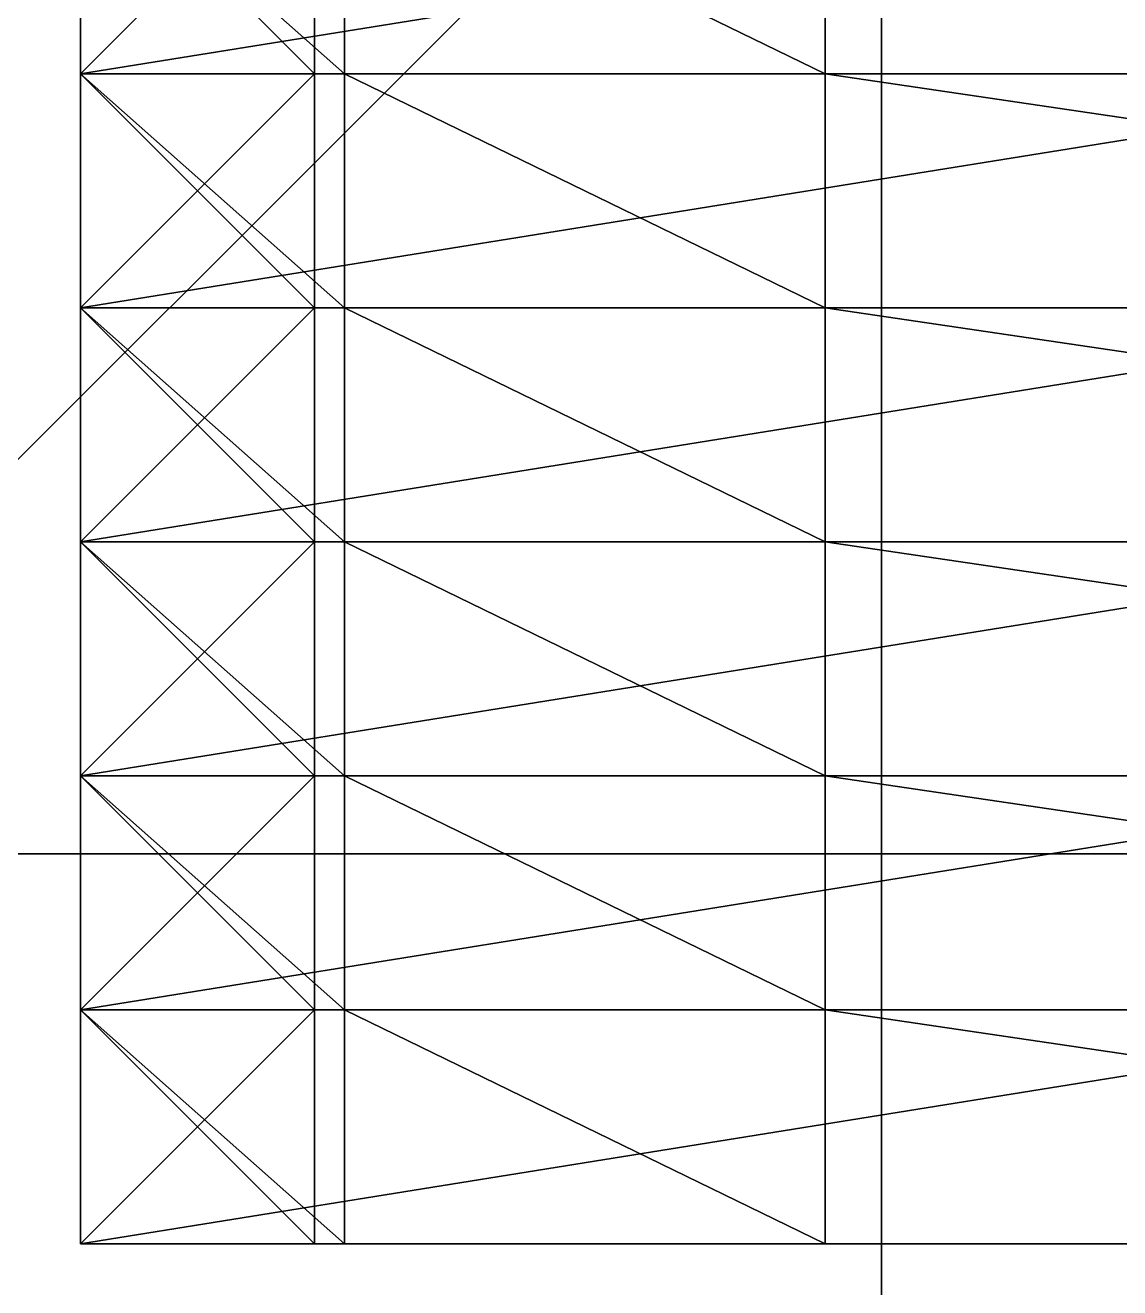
# Model space of a CAD drawing. Header units: millimetres. Extents: x -2 to 845, y -2 to 957.
# Drawn here: x 483.05 to 511.11, y 163.87 to 196.25 of the extents above; entities that cross this region are included whole.
import ezdxf

# ---------------------------------------------------------------- set-up
doc = ezdxf.new("R2010")
doc.units = ezdxf.units.MM
doc.header["$LTSCALE"] = 25.4

msp = doc.modelspace()

# ---------------------------------------------------------------- linework, layer by layer
for p, q in [((505, 905, 25), (505, 50, 25)), ((505, 905), (505, 50)), ((505, 905, 25), (505, 50, 25)), ((484.463, 201, 228.56), (484.463, 195, 228.56)), ((484.463, 201, 203.947), (484.463, 195, 203.947)), ((484.463, 201, 228.56), (484.463, 195, 228.56)), ((484.463, 201, 195), (484.463, 195, 195)), ((484.463, 201, 203.947), (484.463, 195, 203.947)), ((484.463, 201, 195), (484.463, 195, 195)), ((484.463, 201, 197.249), (484.463, 195, 197.249)), ((484.463, 201, 197.249), (484.463, 195, 197.249)), ((490.463, 201, 200.249), (490.463, 195, 200.249)), ((490.463, 201, 197.249), (490.463, 195, 197.249)), ((490.463, 201, 197.249), (490.463, 195, 197.249)), ((490.463, 201, 200.249), (490.463, 195, 200.249)), ((491.232, 201, 231.699), (491.232, 195, 231.699)), ((491.232, 201, 249.284), (491.232, 195, 249.284)), ((491.232, 201, 231.699), (491.232, 195, 231.699)), ((491.232, 201, 249.284), (491.232, 195, 249.284)), ((503.559, 201, 255), (503.559, 195, 255)), ((503.559, 201, 255), (503.559, 195, 255)), ((491.232, 195, 231.699), (484.463, 195, 228.56)), ((521.772, 195, 195), (484.463, 195, 195)), ((484.463, 195, 195), (484.463, 189, 195)), ((484.463, 195, 203.947), (484.463, 195, 228.56)), ((521.772, 195, 195), (484.463, 195, 195)), ((484.463, 195, 203.947), (484.463, 195, 228.56)), ((484.463, 195, 203.947), (484.463, 189, 203.947)), ((484.463, 195, 228.56), (484.463, 189, 228.56)), ((490.463, 195, 200.249), (484.463, 195, 203.947)), ((484.463, 195, 195), (484.463, 195, 197.249)), ((490.463, 195, 200.249), (484.463, 195, 203.947)), ((484.463, 195, 203.947), (484.463, 189, 203.947)), ((491.232, 195, 231.699), (484.463, 195, 228.56)), ((484.463, 195, 228.56), (484.463, 189, 228.56)), ((484.463, 195, 197.249), (490.463, 195, 197.249)), ((484.463, 195, 197.249), (484.463, 189, 197.249)), ((491.232, 195, 231.699), (484.463, 195, 228.56)), ((484.463, 195, 203.947), (484.463, 195, 228.56)), ((490.463, 195, 200.249), (484.463, 195, 203.947)), ((484.463, 195, 197.249), (490.463, 195, 197.249)), ((484.463, 195, 195), (484.463, 195, 197.249)), ((521.772, 195, 195), (484.463, 195, 195)), ((484.463, 195, 197.249), (490.463, 195, 197.249)), ((484.463, 195, 195), (484.463, 195, 197.249)), ((484.463, 195, 195), (484.463, 189, 195)), ((484.463, 195, 197.249), (484.463, 189, 197.249)), ((490.463, 195, 197.249), (490.463, 195, 200.249)), ((490.463, 195, 197.249), (490.463, 189, 197.249)), ((490.463, 195, 200.249), (490.463, 189, 200.249)), ((490.463, 195, 200.249), (490.463, 189, 200.249)), ((490.463, 195, 197.249), (490.463, 189, 197.249)), ((490.463, 195, 197.249), (490.463, 195, 200.249)), ((490.463, 195, 197.249), (490.463, 195, 200.249)), ((491.232, 195, 231.699), (491.232, 189, 231.699)), ((503.559, 195, 255), (491.232, 195, 249.284)), ((503.559, 195, 255), (491.232, 195, 249.284)), ((491.232, 195, 249.284), (491.232, 195, 231.699)), ((491.232, 195, 249.284), (491.232, 195, 231.699)), ((491.232, 195, 249.284), (491.232, 195, 231.699)), ((491.232, 195, 231.699), (491.232, 189, 231.699)), ((491.232, 195, 249.284), (491.232, 189, 249.284)), ((503.559, 195, 255), (491.232, 195, 249.284)), ((491.232, 195, 249.284), (491.232, 189, 249.284)), ((503.559, 195, 255), (544.216, 195, 255)), ((503.559, 195, 255), (544.216, 195, 255)), ((503.559, 195, 255), (544.216, 195, 255)), ((503.559, 195, 255), (503.559, 189, 255)), ((503.559, 195, 255), (503.559, 189, 255)), ((521.772, 189, 195), (484.463, 189, 195)), ((484.463, 189, 197.249), (490.463, 189, 197.249)), ((484.463, 189, 197.249), (484.463, 183, 197.249)), ((484.463, 189, 203.947), (484.463, 189, 228.56)), ((491.232, 189, 231.699), (484.463, 189, 228.56)), ((484.463, 189, 228.56), (484.463, 183, 228.56)), ((490.463, 189, 200.249), (484.463, 189, 203.947)), ((491.232, 189, 231.699), (484.463, 189, 228.56)), ((484.463, 189, 203.947), (484.463, 189, 228.56)), ((490.463, 189, 200.249), (484.463, 189, 203.947)), ((484.463, 189, 197.249), (490.463, 189, 197.249)), ((484.463, 189, 195), (484.463, 189, 197.249)), ((521.772, 189, 195), (484.463, 189, 195)), ((521.772, 189, 195), (484.463, 189, 195)), ((484.463, 189, 195), (484.463, 183, 195)), ((491.232, 189, 231.699), (484.463, 189, 228.56)), ((484.463, 189, 197.249), (490.463, 189, 197.249)), ((484.463, 189, 203.947), (484.463, 189, 228.56)), ((484.463, 189, 203.947), (484.463, 183, 203.947)), ((484.463, 189, 228.56), (484.463, 183, 228.56)), ((490.463, 189, 200.249), (484.463, 189, 203.947)), ((484.463, 189, 203.947), (484.463, 183, 203.947)), ((484.463, 189, 195), (484.463, 189, 197.249)), ((484.463, 189, 195), (484.463, 189, 197.249)), ((484.463, 189, 195), (484.463, 183, 195)), ((484.463, 189, 197.249), (484.463, 183, 197.249)), ((490.463, 189, 197.249), (490.463, 183, 197.249)), ((490.463, 189, 197.249), (490.463, 189, 200.249)), ((490.463, 189, 197.249), (490.463, 189, 200.249)), ((490.463, 189, 200.249), (490.463, 183, 200.249)), ((490.463, 189, 197.249), (490.463, 189, 200.249)), ((490.463, 189, 197.249), (490.463, 183, 197.249)), ((490.463, 189, 200.249), (490.463, 183, 200.249)), ((491.232, 189, 231.699), (491.232, 183, 231.699)), ((503.559, 189, 255), (491.232, 189, 249.284)), ((491.232, 189, 249.284), (491.232, 189, 231.699)), ((503.559, 189, 255), (491.232, 189, 249.284)), ((491.232, 189, 249.284), (491.232, 183, 249.284)), ((491.232, 189, 249.284), (491.232, 189, 231.699)), ((503.559, 189, 255), (491.232, 189, 249.284)), ((491.232, 189, 249.284), (491.232, 189, 231.699)), ((491.232, 189, 231.699), (491.232, 183, 231.699)), ((491.232, 189, 249.284), (491.232, 183, 249.284)), ((503.559, 189, 255), (544.216, 189, 255)), ((503.559, 189, 255), (544.216, 189, 255)), ((503.559, 189, 255), (503.559, 183, 255)), ((503.559, 189, 255), (503.559, 183, 255)), ((503.559, 189, 255), (544.216, 189, 255)), ((484.463, 183, 197.249), (490.463, 183, 197.249)), ((491.232, 183, 231.699), (484.463, 183, 228.56)), ((484.463, 183, 203.947), (484.463, 183, 228.56)), ((490.463, 183, 200.249), (484.463, 183, 203.947)), ((484.463, 183, 197.249), (490.463, 183, 197.249)), ((484.463, 183, 195), (484.463, 183, 197.249)), ((521.772, 183, 195), (484.463, 183, 195)), ((491.232, 183, 231.699), (484.463, 183, 228.56)), ((521.772, 183, 195), (484.463, 183, 195)), ((484.463, 183, 203.947), (484.463, 183, 228.56)), ((490.463, 183, 200.249), (484.463, 183, 203.947)), ((484.463, 183, 195), (484.463, 183, 197.249)), ((484.463, 183, 197.249), (490.463, 183, 197.249)), ((484.463, 183, 197.249), (484.463, 177, 197.249)), ((491.232, 183, 231.699), (484.463, 183, 228.56)), ((484.463, 183, 228.56), (484.463, 177, 228.56)), ((521.772, 183, 195), (484.463, 183, 195)), ((484.463, 183, 195), (484.463, 177, 195)), ((484.463, 183, 203.947), (484.463, 183, 228.56)), ((484.463, 183, 203.947), (484.463, 177, 203.947)), ((484.463, 183, 228.56), (484.463, 177, 228.56)), ((490.463, 183, 200.249), (484.463, 183, 203.947)), ((484.463, 183, 203.947), (484.463, 177, 203.947)), ((484.463, 183, 195), (484.463, 183, 197.249)), ((484.463, 183, 195), (484.463, 177, 195)), ((484.463, 183, 197.249), (484.463, 177, 197.249)), ((490.463, 183, 197.249), (490.463, 183, 200.249)), ((490.463, 183, 197.249), (490.463, 183, 200.249)), ((490.463, 183, 197.249), (490.463, 183, 200.249)), ((490.463, 183, 197.249), (490.463, 177, 197.249)), ((490.463, 183, 200.249), (490.463, 177, 200.249)), ((490.463, 183, 197.249), (490.463, 177, 197.249)), ((490.463, 183, 200.249), (490.463, 177, 200.249)), ((503.559, 183, 255), (491.232, 183, 249.284)), ((491.232, 183, 249.284), (491.232, 183, 231.699)), ((503.559, 183, 255), (491.232, 183, 249.284)), ((491.232, 183, 249.284), (491.232, 183, 231.699)), ((491.232, 183, 231.699), (491.232, 177, 231.699)), ((503.559, 183, 255), (491.232, 183, 249.284)), ((491.232, 183, 249.284), (491.232, 177, 249.284)), ((491.232, 183, 249.284), (491.232, 183, 231.699)), ((491.232, 183, 231.699), (491.232, 177, 231.699)), ((491.232, 183, 249.284), (491.232, 177, 249.284)), ((503.559, 183, 255), (544.216, 183, 255)), ((503.559, 183, 255), (544.216, 183, 255)), ((503.559, 183, 255), (544.216, 183, 255)), ((503.559, 183, 255), (503.559, 177, 255)), ((503.559, 183, 255), (503.559, 177, 255)), ((484.463, 177, 197.249), (490.463, 177, 197.249)), ((491.232, 177, 231.699), (484.463, 177, 228.56)), ((484.463, 177, 203.947), (484.463, 177, 228.56)), ((490.463, 177, 200.249), (484.463, 177, 203.947)), ((484.463, 177, 197.249), (490.463, 177, 197.249)), ((484.463, 177, 195), (484.463, 177, 197.249)), ((521.772, 177, 195), (484.463, 177, 195)), ((491.232, 177, 231.699), (484.463, 177, 228.56)), ((521.772, 177, 195), (484.463, 177, 195)), ((484.463, 177, 203.947), (484.463, 177, 228.56)), ((490.463, 177, 200.249), (484.463, 177, 203.947)), ((484.463, 177, 195), (484.463, 177, 197.249)), ((521.772, 177, 195), (484.463, 177, 195)), ((484.463, 177, 195), (484.463, 171, 195)), ((491.232, 177, 231.699), (484.463, 177, 228.56)), ((484.463, 177, 228.56), (484.463, 171, 228.56)), ((484.463, 177, 203.947), (484.463, 177, 228.56)), ((484.463, 177, 203.947), (484.463, 171, 203.947)), ((484.463, 177, 228.56), (484.463, 171, 228.56)), ((490.463, 177, 200.249), (484.463, 177, 203.947)), ((484.463, 177, 203.947), (484.463, 171, 203.947)), ((484.463, 177, 197.249), (490.463, 177, 197.249)), ((484.463, 177, 197.249), (484.463, 171, 197.249)), ((484.463, 177, 195), (484.463, 177, 197.249)), ((484.463, 177, 195), (484.463, 171, 195)), ((484.463, 177, 197.249), (484.463, 171, 197.249)), ((490.463, 177, 197.249), (490.463, 177, 200.249)), ((490.463, 177, 197.249), (490.463, 177, 200.249)), ((490.463, 177, 200.249), (490.463, 171, 200.249)), ((490.463, 177, 197.249), (490.463, 177, 200.249)), ((490.463, 177, 197.249), (490.463, 171, 197.249)), ((490.463, 177, 200.249), (490.463, 171, 200.249)), ((490.463, 177, 197.249), (490.463, 171, 197.249)), ((503.559, 177, 255), (491.232, 177, 249.284)), ((491.232, 177, 249.284), (491.232, 177, 231.699)), ((503.559, 177, 255), (491.232, 177, 249.284)), ((491.232, 177, 249.284), (491.232, 177, 231.699)), ((503.559, 177, 255), (491.232, 177, 249.284)), ((491.232, 177, 249.284), (491.232, 171, 249.284)), ((491.232, 177, 249.284), (491.232, 177, 231.699)), ((491.232, 177, 231.699), (491.232, 171, 231.699)), ((491.232, 177, 249.284), (491.232, 171, 249.284)), ((491.232, 177, 231.699), (491.232, 171, 231.699)), ((503.559, 177, 255), (544.216, 177, 255)), ((503.559, 177, 255), (544.216, 177, 255)), ((503.559, 177, 255), (503.559, 171, 255)), ((503.559, 177, 255), (544.216, 177, 255)), ((503.559, 177, 255), (503.559, 171, 255)), ((612.742, 175, 110), (472.742, 175, 110)), ((612.742, 175, 150), (472.742, 175, 150)), ((612.742, 175, 110), (472.742, 175, 110)), ((612.742, 175, 150), (472.742, 175, 150)), ((491.232, 171, 231.699), (484.463, 171, 228.56)), ((484.463, 171, 203.947), (484.463, 171, 228.56)), ((490.463, 171, 200.249), (484.463, 171, 203.947)), ((484.463, 171, 197.249), (490.463, 171, 197.249)), ((484.463, 171, 195), (484.463, 171, 197.249)), ((521.772, 171, 195), (484.463, 171, 195)), ((521.772, 171, 195), (484.463, 171, 195)), ((491.232, 171, 231.699), (484.463, 171, 228.56)), ((484.463, 171, 203.947), (484.463, 171, 228.56)), ((490.463, 171, 200.249), (484.463, 171, 203.947)), ((484.463, 171, 197.249), (490.463, 171, 197.249)), ((484.463, 171, 195), (484.463, 171, 197.249)), ((484.463, 171, 195), (484.463, 171, 197.249)), ((484.463, 171, 195), (484.463, 165, 195)), ((484.463, 171, 197.249), (484.463, 165, 197.249)), ((490.463, 171, 200.249), (484.463, 171, 203.947)), ((484.463, 171, 203.947), (484.463, 165, 203.947)), ((484.463, 171, 197.249), (490.463, 171, 197.249)), ((484.463, 171, 197.249), (484.463, 165, 197.249)), ((521.772, 171, 195), (484.463, 171, 195)), ((484.463, 171, 195), (484.463, 165, 195)), ((484.463, 171, 203.947), (484.463, 171, 228.56)), ((484.463, 171, 203.947), (484.463, 165, 203.947)), ((484.463, 171, 228.56), (484.463, 165, 228.56)), ((491.232, 171, 231.699), (484.463, 171, 228.56)), ((484.463, 171, 228.56), (484.463, 165, 228.56)), ((490.463, 171, 197.249), (490.463, 171, 200.249)), ((490.463, 171, 197.249), (490.463, 171, 200.249)), ((490.463, 171, 200.249), (490.463, 165, 200.249)), ((490.463, 171, 197.249), (490.463, 171, 200.249)), ((490.463, 171, 197.249), (490.463, 165, 197.249)), ((490.463, 171, 200.249), (490.463, 165, 200.249)), ((490.463, 171, 197.249), (490.463, 165, 197.249)), ((503.559, 171, 255), (491.232, 171, 249.284)), ((503.559, 171, 255), (491.232, 171, 249.284)), ((491.232, 171, 249.284), (491.232, 171, 231.699)), ((491.232, 171, 249.284), (491.232, 171, 231.699)), ((491.232, 171, 249.284), (491.232, 171, 231.699)), ((491.232, 171, 231.699), (491.232, 165, 231.699)), ((491.232, 171, 249.284), (491.232, 165, 249.284)), ((491.232, 171, 231.699), (491.232, 165, 231.699)), ((503.559, 171, 255), (491.232, 171, 249.284)), ((491.232, 171, 249.284), (491.232, 165, 249.284)), ((503.559, 171, 255), (544.216, 171, 255)), ((503.559, 171, 255), (544.216, 171, 255)), ((503.559, 171, 255), (544.216, 171, 255)), ((503.559, 171, 255), (503.559, 165, 255)), ((503.559, 171, 255), (503.559, 165, 255)), ((491.232, 165, 231.699), (484.463, 165, 228.56)), ((484.463, 165, 203.947), (484.463, 165, 228.56)), ((490.463, 165, 200.249), (484.463, 165, 203.947)), ((484.463, 165, 197.249), (490.463, 165, 197.249)), ((484.463, 165, 195), (484.463, 165, 197.249)), ((521.772, 165, 195), (484.463, 165, 195)), ((484.463, 165, 195), (484.463, 165, 197.249)), ((490.463, 165, 200.249), (484.463, 165, 203.947)), ((484.463, 165, 197.249), (490.463, 165, 197.249)), ((521.772, 165, 195), (484.463, 165, 195)), ((484.463, 165, 203.947), (484.463, 165, 228.56)), ((491.232, 165, 231.699), (484.463, 165, 228.56)), ((490.463, 165, 197.249), (490.463, 165, 200.249)), ((490.463, 165, 197.249), (490.463, 165, 200.249)), ((503.559, 165, 255), (491.232, 165, 249.284)), ((491.232, 165, 249.284), (491.232, 165, 231.699)), ((491.232, 165, 249.284), (491.232, 165, 231.699)), ((503.559, 165, 255), (491.232, 165, 249.284)), ((503.559, 165, 255), (544.216, 165, 255)), ((503.559, 165, 255), (544.216, 165, 255))]:
    msp.add_line(p, q)

# ---------------------------------------------------------------- meshes
mesh = msp.add_polyface()
corners = [(0, -2, -2), (545, 50, -2), (0, 957, -2), (670, -2, -2), (590, 50, -2), (670, 50, -2), (670, 0, -2), (670, 955, -2), (845, 957, -2), (545, 905, -2), (590, 905, -2), (670, 905, -2), (845, 955, -2)]
mesh.append_faces([[corners[k] for k in face] for face in [(5, 3, 6), (7, 10, 11), (8, 7, 12)]], dxfattribs={"vtx0": -1})
mesh.append_faces([[corners[k] for k in face] for face in [(0, 1, 2), (1, 3, 4), (4, 3, 5), (2, 7, 8), (9, 2, 1)]], dxfattribs={"vtx0": -1, "vtx1": -1})
mesh.append_faces([[corners[k] for k in face] for face in [(7, 2, 9)]], dxfattribs={"vtx0": -1, "vtx1": -1, "vtx2": -1})
mesh.append_faces([[corners[k] for k in face] for face in [(1, 0, 3), (7, 9, 10)]], dxfattribs={"vtx0": -1, "vtx2": -1})
mesh = msp.add_polyface()
corners = [(590, -2, 25), (130, 35, 25), (130, -2, 25), (505, 50, 25), (545, 50, 25), (505, 905, 25), (590, 50, 25), (100, 920, 25), (100, 905, 25), (130, 920, 25), (130, 955, 25), (590, 955, 25), (545, 905, 25), (590, 905, 25), (100, 50, 25), (100, 35, 25)]
mesh.append_faces([[corners[k] for k in face] for face in [(0, 1, 2), (4, 0, 6), (5, 7, 8), (11, 12, 13), (1, 14, 15)]], dxfattribs={"vtx0": -1})
mesh.append_faces([[corners[k] for k in face] for face in [(3, 4, 5), (7, 5, 9), (9, 5, 10), (10, 5, 11), (12, 5, 4), (14, 1, 3)]], dxfattribs={"vtx0": -1, "vtx1": -1})
mesh.append_faces([[corners[k] for k in face] for face in [(1, 0, 3), (3, 0, 4), (11, 5, 12)]], dxfattribs={"vtx0": -1, "vtx1": -1, "vtx2": -1})
mesh = msp.add_polyface()
corners = [(505, 905, 25), (505, 50), (505, 50, 25), (505, 905)]
mesh.append_faces([[corners[k] for k in face] for face in [(0, 1, 2), (1, 0, 3)]], dxfattribs={"vtx0": -1})
mesh = msp.add_polyface()
corners = [(651, 760, 85), (195, 729, 85), (195, 760, 85), (195, 120, 85), (650, 120, 85), (651, 120, 85)]
mesh.append_faces([[corners[k] for k in face] for face in [(0, 1, 2), (4, 0, 5)]], dxfattribs={"vtx0": -1})
mesh.append_faces([[corners[k] for k in face] for face in [(1, 0, 3), (3, 0, 4)]], dxfattribs={"vtx0": -1, "vtx1": -1})
mesh = msp.add_polyface()
corners = [(612.742, 315, 110), (472.742, 175, 110), (472.742, 315, 110), (612.742, 175, 110)]
mesh.append_faces([[corners[k] for k in face] for face in [(0, 1, 2), (1, 0, 3)]], dxfattribs={"vtx0": -1})
mesh = msp.add_polyface()
corners = [(612.742, 175, 150), (472.742, 315, 150), (472.742, 175, 150), (612.742, 315, 150)]
mesh.append_faces([[corners[k] for k in face] for face in [(0, 1, 2), (1, 0, 3)]], dxfattribs={"vtx0": -1})
mesh = msp.add_polyface()
corners = [(491.232, 195, 231.699), (484.463, 201, 228.56), (484.463, 195, 228.56), (491.232, 201, 231.699)]
mesh.append_faces([[corners[k] for k in face] for face in [(0, 1, 2), (1, 0, 3)]], dxfattribs={"vtx0": -1})
mesh = msp.add_polyface()
corners = [(484.463, 201, 228.56), (484.463, 195, 203.947), (484.463, 195, 228.56), (484.463, 201, 203.947)]
mesh.append_faces([[corners[k] for k in face] for face in [(0, 1, 2), (1, 0, 3)]], dxfattribs={"vtx0": -1})
mesh = msp.add_polyface()
corners = [(521.772, 201, 195), (484.463, 195, 195), (484.463, 201, 195), (521.772, 195, 195)]
mesh.append_faces([[corners[k] for k in face] for face in [(0, 1, 2), (1, 0, 3)]], dxfattribs={"vtx0": -1})
mesh = msp.add_polyface()
corners = [(490.463, 201, 200.249), (484.463, 195, 203.947), (484.463, 201, 203.947), (490.463, 195, 200.249)]
mesh.append_faces([[corners[k] for k in face] for face in [(0, 1, 2), (1, 0, 3)]], dxfattribs={"vtx0": -1})
mesh = msp.add_polyface()
corners = [(484.463, 201, 197.249), (484.463, 195, 195), (484.463, 195, 197.249), (484.463, 201, 195)]
mesh.append_faces([[corners[k] for k in face] for face in [(0, 1, 2), (1, 0, 3)]], dxfattribs={"vtx0": -1})
mesh = msp.add_polyface()
corners = [(490.463, 195, 197.249), (484.463, 201, 197.249), (484.463, 195, 197.249), (490.463, 201, 197.249)]
mesh.append_faces([[corners[k] for k in face] for face in [(0, 1, 2), (1, 0, 3)]], dxfattribs={"vtx0": -1})
mesh = msp.add_polyface()
corners = [(490.463, 201, 200.249), (490.463, 195, 197.249), (490.463, 195, 200.249), (490.463, 201, 197.249)]
mesh.append_faces([[corners[k] for k in face] for face in [(0, 1, 2), (1, 0, 3)]], dxfattribs={"vtx0": -1})
mesh = msp.add_polyface()
corners = [(503.559, 195, 255), (491.232, 201, 249.284), (491.232, 195, 249.284), (503.559, 201, 255)]
mesh.append_faces([[corners[k] for k in face] for face in [(0, 1, 2), (1, 0, 3)]], dxfattribs={"vtx0": -1})
mesh = msp.add_polyface()
corners = [(491.232, 201, 249.284), (491.232, 195, 231.699), (491.232, 195, 249.284), (491.232, 201, 231.699)]
mesh.append_faces([[corners[k] for k in face] for face in [(0, 1, 2), (1, 0, 3)]], dxfattribs={"vtx0": -1})
mesh = msp.add_polyface()
corners = [(544.216, 195, 255), (503.559, 201, 255), (503.559, 195, 255), (544.216, 201, 255)]
mesh.append_faces([[corners[k] for k in face] for face in [(0, 1, 2), (1, 0, 3)]], dxfattribs={"vtx0": -1})
mesh = msp.add_polyface()
corners = [(521.772, 195, 195), (484.463, 189, 195), (484.463, 195, 195), (521.772, 189, 195)]
mesh.append_faces([[corners[k] for k in face] for face in [(0, 1, 2), (1, 0, 3)]], dxfattribs={"vtx0": -1})
mesh = msp.add_polyface()
corners = [(484.463, 195, 228.56), (484.463, 189, 203.947), (484.463, 189, 228.56), (484.463, 195, 203.947)]
mesh.append_faces([[corners[k] for k in face] for face in [(0, 1, 2), (1, 0, 3)]], dxfattribs={"vtx0": -1})
mesh = msp.add_polyface()
corners = [(490.463, 195, 200.249), (484.463, 189, 203.947), (484.463, 195, 203.947), (490.463, 189, 200.249)]
mesh.append_faces([[corners[k] for k in face] for face in [(0, 1, 2), (1, 0, 3)]], dxfattribs={"vtx0": -1})
mesh = msp.add_polyface()
corners = [(491.232, 189, 231.699), (484.463, 195, 228.56), (484.463, 189, 228.56), (491.232, 195, 231.699)]
mesh.append_faces([[corners[k] for k in face] for face in [(0, 1, 2), (1, 0, 3)]], dxfattribs={"vtx0": -1})
mesh = msp.add_polyface()
corners = [(490.463, 189, 197.249), (484.463, 195, 197.249), (484.463, 189, 197.249), (490.463, 195, 197.249)]
mesh.append_faces([[corners[k] for k in face] for face in [(0, 1, 2), (1, 0, 3)]], dxfattribs={"vtx0": -1})
mesh = msp.add_polyface()
corners = [(570.796, 195, 200.678), (538.286, 195, 195), (554.541, 195, 195), (521.772, 195, 195), (484.463, 195, 195), (490.463, 195, 197.249), (490.463, 195, 200.249), (484.463, 195, 203.947), (570.796, 195, 213.901), (484.463, 195, 228.56), (554.541, 195, 217.847), (554.541, 195, 241.847), (491.232, 195, 231.699), (491.232, 195, 249.284), (544.216, 195, 255), (503.559, 195, 255), (484.463, 195, 197.249)]
mesh.append_faces([[corners[k] for k in face] for face in [(0, 1, 2), (13, 14, 15)]], dxfattribs={"vtx0": -1})
mesh.append_faces([[corners[k] for k in face] for face in [(1, 0, 3), (3, 0, 4), (5, 0, 6), (6, 0, 7), (7, 8, 9), (9, 11, 12), (12, 11, 13)]], dxfattribs={"vtx0": -1, "vtx1": -1})
mesh.append_faces([[corners[k] for k in face] for face in [(4, 0, 5)]], dxfattribs={"vtx0": -1, "vtx1": -1, "vtx2": -1})
mesh.append_faces([[corners[k] for k in face] for face in [(7, 0, 8), (9, 8, 10), (9, 10, 11), (13, 11, 14)]], dxfattribs={"vtx0": -1, "vtx2": -1})
mesh.append_faces([[corners[k] for k in face] for face in [(16, 4, 5)]], dxfattribs={"vtx1": -1})
mesh = msp.add_polyface()
corners = [(484.463, 195, 197.249), (484.463, 189, 195), (484.463, 189, 197.249), (484.463, 195, 195)]
mesh.append_faces([[corners[k] for k in face] for face in [(0, 1, 2), (1, 0, 3)]], dxfattribs={"vtx0": -1})
mesh = msp.add_polyface()
corners = [(490.463, 195, 200.249), (490.463, 189, 197.249), (490.463, 189, 200.249), (490.463, 195, 197.249)]
mesh.append_faces([[corners[k] for k in face] for face in [(0, 1, 2), (1, 0, 3)]], dxfattribs={"vtx0": -1})
mesh = msp.add_polyface()
corners = [(491.232, 195, 249.284), (491.232, 189, 231.699), (491.232, 189, 249.284), (491.232, 195, 231.699)]
mesh.append_faces([[corners[k] for k in face] for face in [(0, 1, 2), (1, 0, 3)]], dxfattribs={"vtx0": -1})
mesh = msp.add_polyface()
corners = [(503.559, 189, 255), (491.232, 195, 249.284), (491.232, 189, 249.284), (503.559, 195, 255)]
mesh.append_faces([[corners[k] for k in face] for face in [(0, 1, 2), (1, 0, 3)]], dxfattribs={"vtx0": -1})
mesh = msp.add_polyface()
corners = [(544.216, 189, 255), (503.559, 195, 255), (503.559, 189, 255), (544.216, 195, 255)]
mesh.append_faces([[corners[k] for k in face] for face in [(0, 1, 2), (1, 0, 3)]], dxfattribs={"vtx0": -1})
mesh = msp.add_polyface()
corners = [(490.463, 183, 197.249), (484.463, 189, 197.249), (484.463, 183, 197.249), (490.463, 189, 197.249)]
mesh.append_faces([[corners[k] for k in face] for face in [(0, 1, 2), (1, 0, 3)]], dxfattribs={"vtx0": -1})
mesh = msp.add_polyface()
corners = [(491.232, 183, 231.699), (484.463, 189, 228.56), (484.463, 183, 228.56), (491.232, 189, 231.699)]
mesh.append_faces([[corners[k] for k in face] for face in [(0, 1, 2), (1, 0, 3)]], dxfattribs={"vtx0": -1})
mesh = msp.add_polyface()
corners = [(570.796, 189, 200.678), (538.286, 189, 195), (554.541, 189, 195), (521.772, 189, 195), (484.463, 189, 195), (490.463, 189, 197.249), (490.463, 189, 200.249), (484.463, 189, 203.947), (570.796, 189, 213.901), (484.463, 189, 228.56), (554.541, 189, 217.847), (554.541, 189, 241.847), (491.232, 189, 231.699), (491.232, 189, 249.284), (544.216, 189, 255), (503.559, 189, 255), (484.463, 189, 197.249)]
mesh.append_faces([[corners[k] for k in face] for face in [(0, 1, 2), (13, 14, 15)]], dxfattribs={"vtx0": -1})
mesh.append_faces([[corners[k] for k in face] for face in [(1, 0, 3), (3, 0, 4), (5, 0, 6), (6, 0, 7), (7, 8, 9), (9, 11, 12), (12, 11, 13)]], dxfattribs={"vtx0": -1, "vtx1": -1})
mesh.append_faces([[corners[k] for k in face] for face in [(4, 0, 5)]], dxfattribs={"vtx0": -1, "vtx1": -1, "vtx2": -1})
mesh.append_faces([[corners[k] for k in face] for face in [(7, 0, 8), (9, 8, 10), (9, 10, 11), (13, 11, 14)]], dxfattribs={"vtx0": -1, "vtx2": -1})
mesh.append_faces([[corners[k] for k in face] for face in [(16, 4, 5)]], dxfattribs={"vtx1": -1})
mesh = msp.add_polyface()
corners = [(521.772, 189, 195), (484.463, 183, 195), (484.463, 189, 195), (521.772, 183, 195)]
mesh.append_faces([[corners[k] for k in face] for face in [(0, 1, 2), (1, 0, 3)]], dxfattribs={"vtx0": -1})
mesh = msp.add_polyface()
corners = [(484.463, 189, 228.56), (484.463, 183, 203.947), (484.463, 183, 228.56), (484.463, 189, 203.947)]
mesh.append_faces([[corners[k] for k in face] for face in [(0, 1, 2), (1, 0, 3)]], dxfattribs={"vtx0": -1})
mesh = msp.add_polyface()
corners = [(490.463, 189, 200.249), (484.463, 183, 203.947), (484.463, 189, 203.947), (490.463, 183, 200.249)]
mesh.append_faces([[corners[k] for k in face] for face in [(0, 1, 2), (1, 0, 3)]], dxfattribs={"vtx0": -1})
mesh = msp.add_polyface()
corners = [(484.463, 189, 197.249), (484.463, 183, 195), (484.463, 183, 197.249), (484.463, 189, 195)]
mesh.append_faces([[corners[k] for k in face] for face in [(0, 1, 2), (1, 0, 3)]], dxfattribs={"vtx0": -1})
mesh = msp.add_polyface()
corners = [(490.463, 189, 200.249), (490.463, 183, 197.249), (490.463, 183, 200.249), (490.463, 189, 197.249)]
mesh.append_faces([[corners[k] for k in face] for face in [(0, 1, 2), (1, 0, 3)]], dxfattribs={"vtx0": -1})
mesh = msp.add_polyface()
corners = [(503.559, 183, 255), (491.232, 189, 249.284), (491.232, 183, 249.284), (503.559, 189, 255)]
mesh.append_faces([[corners[k] for k in face] for face in [(0, 1, 2), (1, 0, 3)]], dxfattribs={"vtx0": -1})
mesh = msp.add_polyface()
corners = [(491.232, 189, 249.284), (491.232, 183, 231.699), (491.232, 183, 249.284), (491.232, 189, 231.699)]
mesh.append_faces([[corners[k] for k in face] for face in [(0, 1, 2), (1, 0, 3)]], dxfattribs={"vtx0": -1})
mesh = msp.add_polyface()
corners = [(544.216, 183, 255), (503.559, 189, 255), (503.559, 183, 255), (544.216, 189, 255)]
mesh.append_faces([[corners[k] for k in face] for face in [(0, 1, 2), (1, 0, 3)]], dxfattribs={"vtx0": -1})
mesh = msp.add_polyface()
corners = [(570.796, 183, 200.678), (538.286, 183, 195), (554.541, 183, 195), (521.772, 183, 195), (484.463, 183, 195), (490.463, 183, 197.249), (490.463, 183, 200.249), (484.463, 183, 203.947), (570.796, 183, 213.901), (484.463, 183, 228.56), (554.541, 183, 217.847), (554.541, 183, 241.847), (491.232, 183, 231.699), (491.232, 183, 249.284), (544.216, 183, 255), (503.559, 183, 255), (484.463, 183, 197.249)]
mesh.append_faces([[corners[k] for k in face] for face in [(0, 1, 2), (13, 14, 15)]], dxfattribs={"vtx0": -1})
mesh.append_faces([[corners[k] for k in face] for face in [(1, 0, 3), (3, 0, 4), (5, 0, 6), (6, 0, 7), (7, 8, 9), (9, 11, 12), (12, 11, 13)]], dxfattribs={"vtx0": -1, "vtx1": -1})
mesh.append_faces([[corners[k] for k in face] for face in [(4, 0, 5)]], dxfattribs={"vtx0": -1, "vtx1": -1, "vtx2": -1})
mesh.append_faces([[corners[k] for k in face] for face in [(7, 0, 8), (9, 8, 10), (9, 10, 11), (13, 11, 14)]], dxfattribs={"vtx0": -1, "vtx2": -1})
mesh.append_faces([[corners[k] for k in face] for face in [(16, 4, 5)]], dxfattribs={"vtx1": -1})
mesh = msp.add_polyface()
corners = [(490.463, 177, 197.249), (484.463, 183, 197.249), (484.463, 177, 197.249), (490.463, 183, 197.249)]
mesh.append_faces([[corners[k] for k in face] for face in [(0, 1, 2), (1, 0, 3)]], dxfattribs={"vtx0": -1})
mesh = msp.add_polyface()
corners = [(491.232, 177, 231.699), (484.463, 183, 228.56), (484.463, 177, 228.56), (491.232, 183, 231.699)]
mesh.append_faces([[corners[k] for k in face] for face in [(0, 1, 2), (1, 0, 3)]], dxfattribs={"vtx0": -1})
mesh = msp.add_polyface()
corners = [(521.772, 183, 195), (484.463, 177, 195), (484.463, 183, 195), (521.772, 177, 195)]
mesh.append_faces([[corners[k] for k in face] for face in [(0, 1, 2), (1, 0, 3)]], dxfattribs={"vtx0": -1})
mesh = msp.add_polyface()
corners = [(484.463, 183, 228.56), (484.463, 177, 203.947), (484.463, 177, 228.56), (484.463, 183, 203.947)]
mesh.append_faces([[corners[k] for k in face] for face in [(0, 1, 2), (1, 0, 3)]], dxfattribs={"vtx0": -1})
mesh = msp.add_polyface()
corners = [(490.463, 183, 200.249), (484.463, 177, 203.947), (484.463, 183, 203.947), (490.463, 177, 200.249)]
mesh.append_faces([[corners[k] for k in face] for face in [(0, 1, 2), (1, 0, 3)]], dxfattribs={"vtx0": -1})
mesh = msp.add_polyface()
corners = [(484.463, 183, 197.249), (484.463, 177, 195), (484.463, 177, 197.249), (484.463, 183, 195)]
mesh.append_faces([[corners[k] for k in face] for face in [(0, 1, 2), (1, 0, 3)]], dxfattribs={"vtx0": -1})
mesh = msp.add_polyface()
corners = [(490.463, 183, 200.249), (490.463, 177, 197.249), (490.463, 177, 200.249), (490.463, 183, 197.249)]
mesh.append_faces([[corners[k] for k in face] for face in [(0, 1, 2), (1, 0, 3)]], dxfattribs={"vtx0": -1})
mesh = msp.add_polyface()
corners = [(503.559, 177, 255), (491.232, 183, 249.284), (491.232, 177, 249.284), (503.559, 183, 255)]
mesh.append_faces([[corners[k] for k in face] for face in [(0, 1, 2), (1, 0, 3)]], dxfattribs={"vtx0": -1})
mesh = msp.add_polyface()
corners = [(491.232, 183, 249.284), (491.232, 177, 231.699), (491.232, 177, 249.284), (491.232, 183, 231.699)]
mesh.append_faces([[corners[k] for k in face] for face in [(0, 1, 2), (1, 0, 3)]], dxfattribs={"vtx0": -1})
mesh = msp.add_polyface()
corners = [(544.216, 177, 255), (503.559, 183, 255), (503.559, 177, 255), (544.216, 183, 255)]
mesh.append_faces([[corners[k] for k in face] for face in [(0, 1, 2), (1, 0, 3)]], dxfattribs={"vtx0": -1})
mesh = msp.add_polyface()
corners = [(570.796, 177, 200.678), (538.286, 177, 195), (554.541, 177, 195), (521.772, 177, 195), (484.463, 177, 195), (490.463, 177, 197.249), (490.463, 177, 200.249), (484.463, 177, 203.947), (570.796, 177, 213.901), (484.463, 177, 228.56), (554.541, 177, 217.847), (554.541, 177, 241.847), (491.232, 177, 231.699), (491.232, 177, 249.284), (544.216, 177, 255), (503.559, 177, 255), (484.463, 177, 197.249)]
mesh.append_faces([[corners[k] for k in face] for face in [(0, 1, 2), (13, 14, 15)]], dxfattribs={"vtx0": -1})
mesh.append_faces([[corners[k] for k in face] for face in [(1, 0, 3), (3, 0, 4), (5, 0, 6), (6, 0, 7), (7, 8, 9), (9, 11, 12), (12, 11, 13)]], dxfattribs={"vtx0": -1, "vtx1": -1})
mesh.append_faces([[corners[k] for k in face] for face in [(4, 0, 5)]], dxfattribs={"vtx0": -1, "vtx1": -1, "vtx2": -1})
mesh.append_faces([[corners[k] for k in face] for face in [(7, 0, 8), (9, 8, 10), (9, 10, 11), (13, 11, 14)]], dxfattribs={"vtx0": -1, "vtx2": -1})
mesh.append_faces([[corners[k] for k in face] for face in [(16, 4, 5)]], dxfattribs={"vtx1": -1})
mesh = msp.add_polyface()
corners = [(521.772, 177, 195), (484.463, 171, 195), (484.463, 177, 195), (521.772, 171, 195)]
mesh.append_faces([[corners[k] for k in face] for face in [(0, 1, 2), (1, 0, 3)]], dxfattribs={"vtx0": -1})
mesh = msp.add_polyface()
corners = [(491.232, 171, 231.699), (484.463, 177, 228.56), (484.463, 171, 228.56), (491.232, 177, 231.699)]
mesh.append_faces([[corners[k] for k in face] for face in [(0, 1, 2), (1, 0, 3)]], dxfattribs={"vtx0": -1})
mesh = msp.add_polyface()
corners = [(484.463, 177, 228.56), (484.463, 171, 203.947), (484.463, 171, 228.56), (484.463, 177, 203.947)]
mesh.append_faces([[corners[k] for k in face] for face in [(0, 1, 2), (1, 0, 3)]], dxfattribs={"vtx0": -1})
mesh = msp.add_polyface()
corners = [(490.463, 177, 200.249), (484.463, 171, 203.947), (484.463, 177, 203.947), (490.463, 171, 200.249)]
mesh.append_faces([[corners[k] for k in face] for face in [(0, 1, 2), (1, 0, 3)]], dxfattribs={"vtx0": -1})
mesh = msp.add_polyface()
corners = [(490.463, 171, 197.249), (484.463, 177, 197.249), (484.463, 171, 197.249), (490.463, 177, 197.249)]
mesh.append_faces([[corners[k] for k in face] for face in [(0, 1, 2), (1, 0, 3)]], dxfattribs={"vtx0": -1})
mesh = msp.add_polyface()
corners = [(484.463, 177, 197.249), (484.463, 171, 195), (484.463, 171, 197.249), (484.463, 177, 195)]
mesh.append_faces([[corners[k] for k in face] for face in [(0, 1, 2), (1, 0, 3)]], dxfattribs={"vtx0": -1})
mesh = msp.add_polyface()
corners = [(490.463, 177, 200.249), (490.463, 171, 197.249), (490.463, 171, 200.249), (490.463, 177, 197.249)]
mesh.append_faces([[corners[k] for k in face] for face in [(0, 1, 2), (1, 0, 3)]], dxfattribs={"vtx0": -1})
mesh = msp.add_polyface()
corners = [(503.559, 171, 255), (491.232, 177, 249.284), (491.232, 171, 249.284), (503.559, 177, 255)]
mesh.append_faces([[corners[k] for k in face] for face in [(0, 1, 2), (1, 0, 3)]], dxfattribs={"vtx0": -1})
mesh = msp.add_polyface()
corners = [(491.232, 177, 249.284), (491.232, 171, 231.699), (491.232, 171, 249.284), (491.232, 177, 231.699)]
mesh.append_faces([[corners[k] for k in face] for face in [(0, 1, 2), (1, 0, 3)]], dxfattribs={"vtx0": -1})
mesh = msp.add_polyface()
corners = [(544.216, 171, 255), (503.559, 177, 255), (503.559, 171, 255), (544.216, 177, 255)]
mesh.append_faces([[corners[k] for k in face] for face in [(0, 1, 2), (1, 0, 3)]], dxfattribs={"vtx0": -1})
mesh = msp.add_polyface()
corners = [(612.742, 175, 110), (472.742, 175, 150), (472.742, 175, 110), (612.742, 175, 150)]
mesh.append_faces([[corners[k] for k in face] for face in [(0, 1, 2), (1, 0, 3)]], dxfattribs={"vtx0": -1})
mesh = msp.add_polyface()
corners = [(570.796, 171, 200.678), (538.286, 171, 195), (554.541, 171, 195), (521.772, 171, 195), (484.463, 171, 195), (490.463, 171, 197.249), (490.463, 171, 200.249), (484.463, 171, 203.947), (570.796, 171, 213.901), (484.463, 171, 228.56), (554.541, 171, 217.847), (554.541, 171, 241.847), (491.232, 171, 231.699), (491.232, 171, 249.284), (544.216, 171, 255), (503.559, 171, 255), (484.463, 171, 197.249)]
mesh.append_faces([[corners[k] for k in face] for face in [(0, 1, 2), (13, 14, 15)]], dxfattribs={"vtx0": -1})
mesh.append_faces([[corners[k] for k in face] for face in [(1, 0, 3), (3, 0, 4), (5, 0, 6), (6, 0, 7), (7, 8, 9), (9, 11, 12), (12, 11, 13)]], dxfattribs={"vtx0": -1, "vtx1": -1})
mesh.append_faces([[corners[k] for k in face] for face in [(4, 0, 5)]], dxfattribs={"vtx0": -1, "vtx1": -1, "vtx2": -1})
mesh.append_faces([[corners[k] for k in face] for face in [(7, 0, 8), (9, 8, 10), (9, 10, 11), (13, 11, 14)]], dxfattribs={"vtx0": -1, "vtx2": -1})
mesh.append_faces([[corners[k] for k in face] for face in [(16, 4, 5)]], dxfattribs={"vtx1": -1})
mesh = msp.add_polyface()
corners = [(484.463, 171, 197.249), (484.463, 165, 195), (484.463, 165, 197.249), (484.463, 171, 195)]
mesh.append_faces([[corners[k] for k in face] for face in [(0, 1, 2), (1, 0, 3)]], dxfattribs={"vtx0": -1})
mesh = msp.add_polyface()
corners = [(490.463, 171, 200.249), (484.463, 165, 203.947), (484.463, 171, 203.947), (490.463, 165, 200.249)]
mesh.append_faces([[corners[k] for k in face] for face in [(0, 1, 2), (1, 0, 3)]], dxfattribs={"vtx0": -1})
mesh = msp.add_polyface()
corners = [(490.463, 165, 197.249), (484.463, 171, 197.249), (484.463, 165, 197.249), (490.463, 171, 197.249)]
mesh.append_faces([[corners[k] for k in face] for face in [(0, 1, 2), (1, 0, 3)]], dxfattribs={"vtx0": -1})
mesh = msp.add_polyface()
corners = [(521.772, 171, 195), (484.463, 165, 195), (484.463, 171, 195), (521.772, 165, 195)]
mesh.append_faces([[corners[k] for k in face] for face in [(0, 1, 2), (1, 0, 3)]], dxfattribs={"vtx0": -1})
mesh = msp.add_polyface()
corners = [(484.463, 171, 228.56), (484.463, 165, 203.947), (484.463, 165, 228.56), (484.463, 171, 203.947)]
mesh.append_faces([[corners[k] for k in face] for face in [(0, 1, 2), (1, 0, 3)]], dxfattribs={"vtx0": -1})
mesh = msp.add_polyface()
corners = [(491.232, 165, 231.699), (484.463, 171, 228.56), (484.463, 165, 228.56), (491.232, 171, 231.699)]
mesh.append_faces([[corners[k] for k in face] for face in [(0, 1, 2), (1, 0, 3)]], dxfattribs={"vtx0": -1})
mesh = msp.add_polyface()
corners = [(490.463, 171, 200.249), (490.463, 165, 197.249), (490.463, 165, 200.249), (490.463, 171, 197.249)]
mesh.append_faces([[corners[k] for k in face] for face in [(0, 1, 2), (1, 0, 3)]], dxfattribs={"vtx0": -1})
mesh = msp.add_polyface()
corners = [(491.232, 171, 249.284), (491.232, 165, 231.699), (491.232, 165, 249.284), (491.232, 171, 231.699)]
mesh.append_faces([[corners[k] for k in face] for face in [(0, 1, 2), (1, 0, 3)]], dxfattribs={"vtx0": -1})
mesh = msp.add_polyface()
corners = [(503.559, 165, 255), (491.232, 171, 249.284), (491.232, 165, 249.284), (503.559, 171, 255)]
mesh.append_faces([[corners[k] for k in face] for face in [(0, 1, 2), (1, 0, 3)]], dxfattribs={"vtx0": -1})
mesh = msp.add_polyface()
corners = [(544.216, 165, 255), (503.559, 171, 255), (503.559, 165, 255), (544.216, 171, 255)]
mesh.append_faces([[corners[k] for k in face] for face in [(0, 1, 2), (1, 0, 3)]], dxfattribs={"vtx0": -1})
mesh = msp.add_polyface()
corners = [(570.796, 165, 200.678), (538.286, 165, 195), (554.541, 165, 195), (521.772, 165, 195), (484.463, 165, 195), (490.463, 165, 197.249), (490.463, 165, 200.249), (484.463, 165, 203.947), (570.796, 165, 213.901), (484.463, 165, 228.56), (554.541, 165, 217.847), (554.541, 165, 241.847), (491.232, 165, 231.699), (491.232, 165, 249.284), (544.216, 165, 255), (503.559, 165, 255), (484.463, 165, 197.249)]
mesh.append_faces([[corners[k] for k in face] for face in [(0, 1, 2), (13, 14, 15)]], dxfattribs={"vtx0": -1})
mesh.append_faces([[corners[k] for k in face] for face in [(1, 0, 3), (3, 0, 4), (5, 0, 6), (6, 0, 7), (7, 8, 9), (9, 11, 12), (12, 11, 13)]], dxfattribs={"vtx0": -1, "vtx1": -1})
mesh.append_faces([[corners[k] for k in face] for face in [(4, 0, 5)]], dxfattribs={"vtx0": -1, "vtx1": -1, "vtx2": -1})
mesh.append_faces([[corners[k] for k in face] for face in [(7, 0, 8), (9, 8, 10), (9, 10, 11), (13, 11, 14)]], dxfattribs={"vtx0": -1, "vtx2": -1})
mesh.append_faces([[corners[k] for k in face] for face in [(16, 4, 5)]], dxfattribs={"vtx1": -1})

doc.saveas('drawing.dxf')
